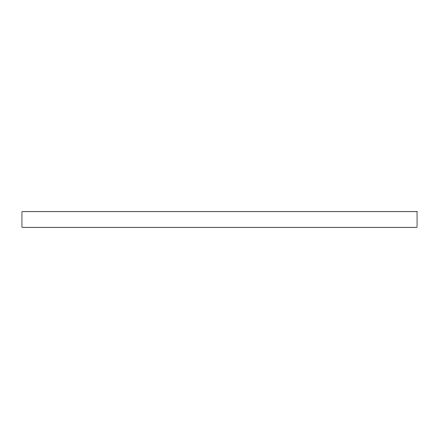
<?xml version="1.0" encoding="UTF-8"?>
<svg xmlns="http://www.w3.org/2000/svg" width="439" height="439" viewBox="0 0 439 439"><rect width="100%" height="100%" fill="white"/><g stroke="black" fill="none" stroke-linecap="round" stroke-linejoin="round"><path stroke-width="0.66" d="M417.05 211.735L21.95 211.735L21.95 227.265L417.05 227.265L417.05 211.735"/></g></svg>
